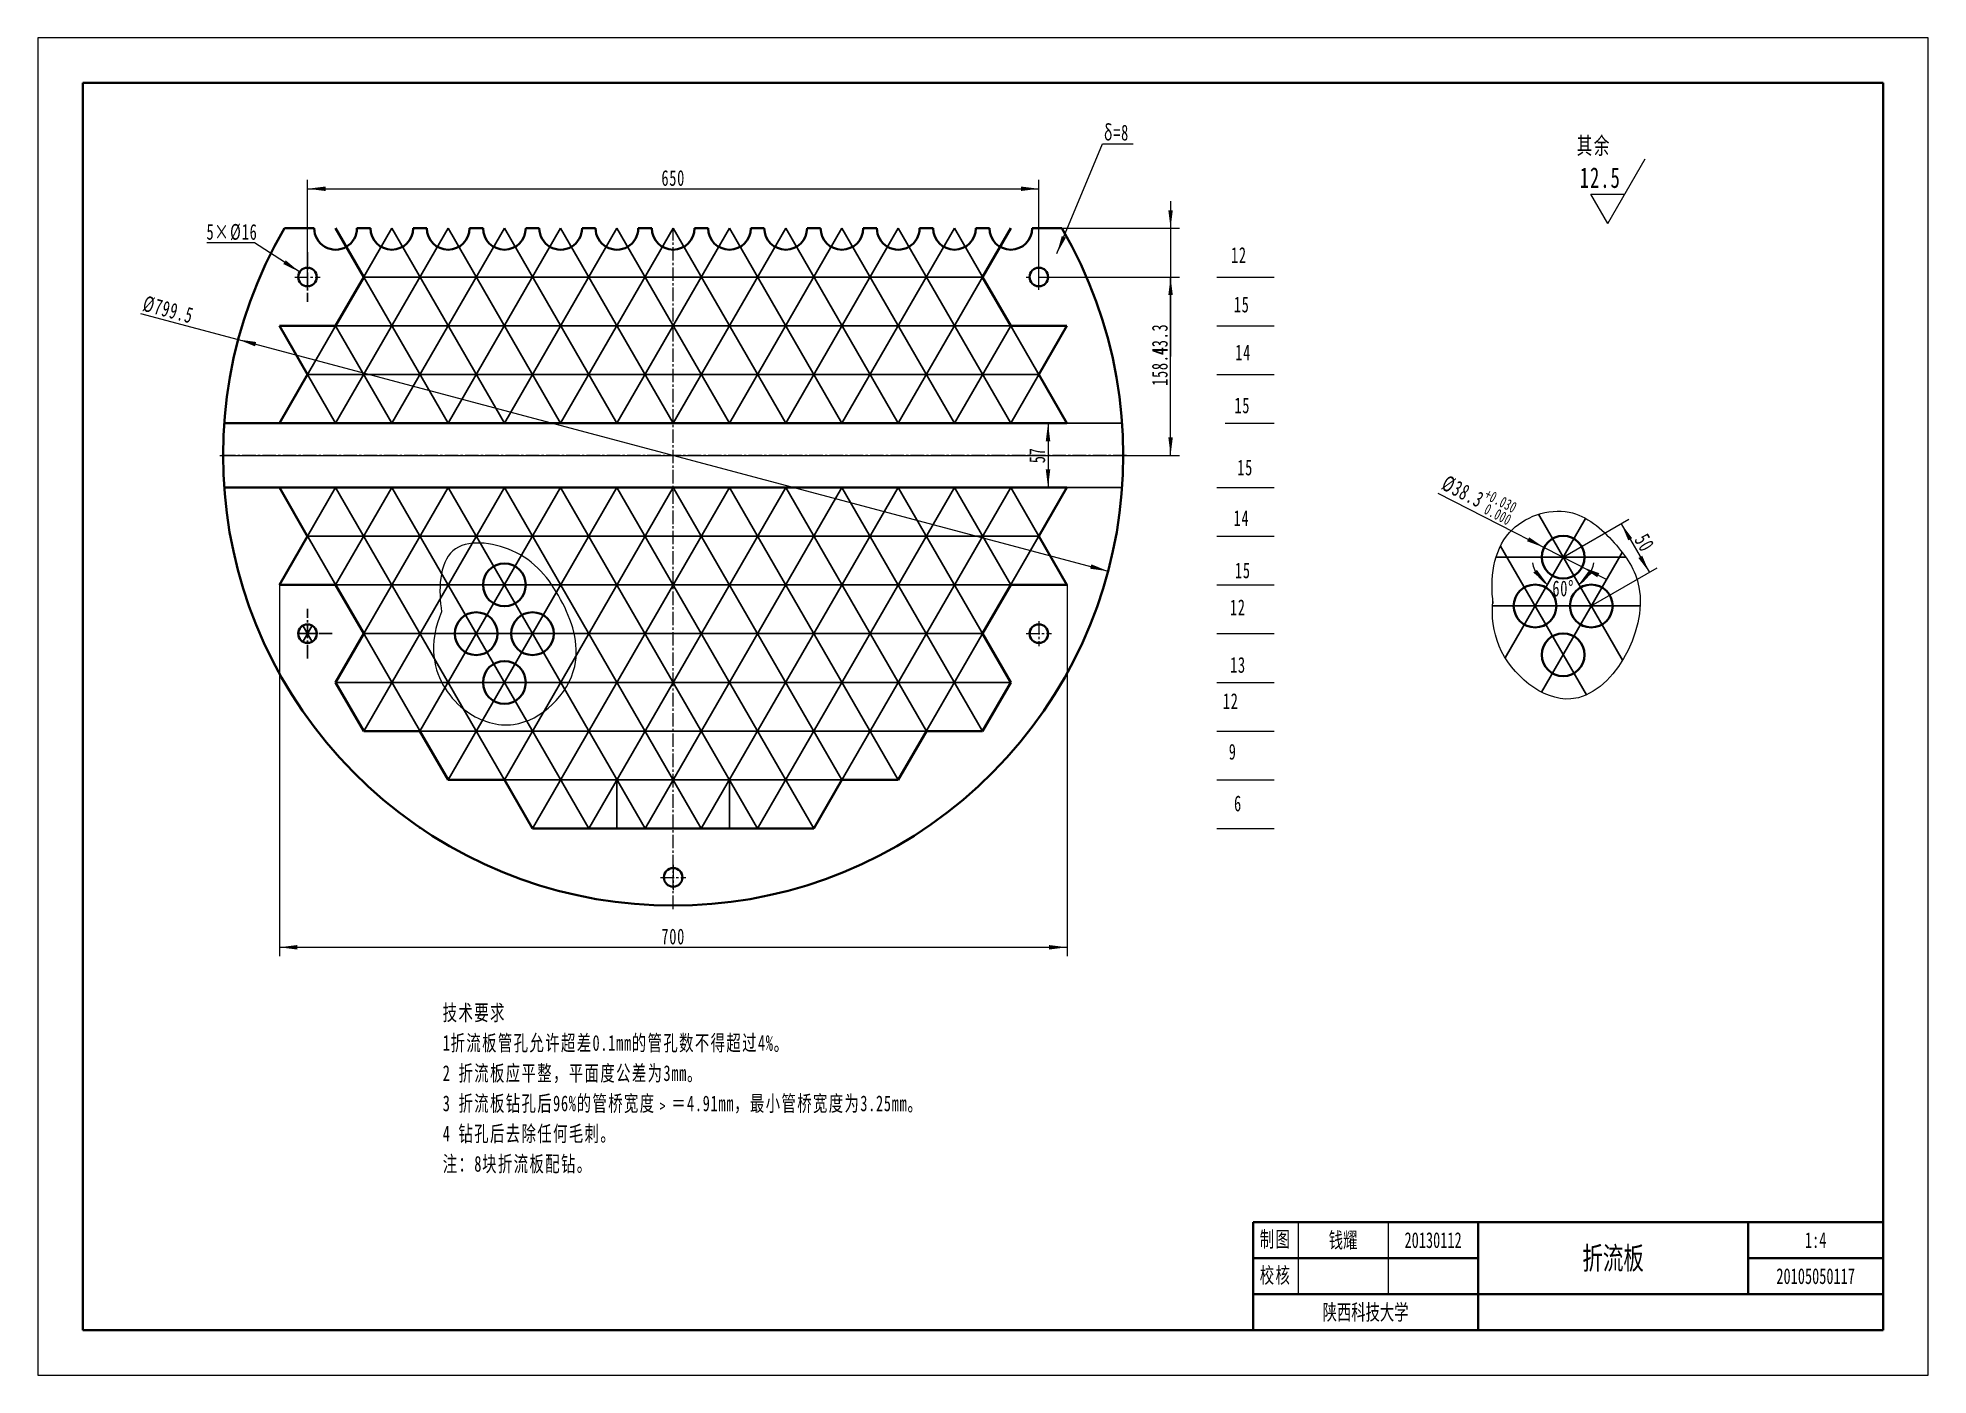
# Model space of a CAD drawing. Header units: millimetres. Extents: x -60 to 1620, y -362 to 826.
import ezdxf
from ezdxf.enums import TextEntityAlignment as Align

# ---------------------------------------------------------------- set-up
doc = ezdxf.new("R2010")
doc.units = ezdxf.units.MM
doc.linetypes.add('点画线', pattern=[18, 12, -2, 2, -2])
doc.layers.get('0').update_dxf_attribs({"lineweight": 35})
doc.layers.add('中心线层', color=1, linetype='点画线', lineweight=18, true_color=0xff0000)
doc.layers.add('尺寸线层', color=3, linetype='Continuous', lineweight=18, true_color=0x00ff00)
doc.layers.add('粗实线层', color=7, linetype='Continuous', lineweight=35)
doc.layers.add('细实线层', color=7, linetype='Continuous', lineweight=18)
doc.styles.add('标准', font='', dxfattribs={"width": 0.667})
doc.styles.get('标准').set_extended_font_data('宋体')
doc.dimstyles.new('标准', dxfattribs={"dimscale": 4, "dimtxt": 3.5, "dimasz": 4, "dimexe": 2, "dimexo": 0, "dimtad": 1, "dimdsep": 46, "dimtxsty": '标准', "dimcen": 0, "dimdle": 6, "dimazin": 2, "dimtfac": 0.707107, "dimtdec": 3, "dimtmove": 0, "dimatfit": 3, "dimfxl": 1, "dimtolj": 1, "dimlwd": -1, "dimlwe": -1, "dimarcsym": 1})

# ---------------------------------------------------------------- blocks, each defined once
blk = doc.blocks.new('*X1')
at = {"layer": '尺寸线层'}
for points in [[(117.8, 557.7), (133.8, 555.5), (132.8, 551.6)], [(890.9, 351.9), (876, 358), (874.9, 354.1)]]:
    blk.add_hatch(color=0, dxfattribs=at).paths.add_polyline_path(points, flags=0)
at = {"layer": '尺寸线层', "color": 0}
blk.add_line((31.1, 580.8), (890.9, 351.9), dxfattribs=at)
at = {"layer": '尺寸线层', "color": 0, "insert": (55.6, 584.1), "char_height": 14, "width": 74.326, "attachment_point": 5, "rotation": 345.0962, "line_spacing_factor": 1.15057, "style": '标准'}
blk.add_mtext('\\T1.1;%%C799.5', dxfattribs=at)
blk = doc.blocks.new('*X2')
at = {"layer": '尺寸线层', "linetype": 'Continuous'}
for points in [[(179.4, 691.6), (195.4, 693.6), (195.4, 689.6)], [(829.4, 691.6), (813.4, 693.6), (813.4, 689.6)]]:
    blk.add_hatch(color=0, dxfattribs=at).paths.add_polyline_path(points, flags=0)
at = {"layer": '尺寸线层', "color": 0, "linetype": 'Continuous'}
for p, q in [((179.4, 613.2), (179.4, 699.6)), ((179.4, 691.6), (829.4, 691.6)), ((829.4, 613.2), (829.4, 699.6))]:
    blk.add_line(p, q, dxfattribs=at)
at = {"layer": '尺寸线层', "color": 0, "linetype": 'Continuous', "insert": (504.4, 701.1), "char_height": 14, "width": 34.368, "attachment_point": 5, "line_spacing_factor": 1.15057, "style": '标准'}
blk.add_mtext('\\T1.1;650', dxfattribs=at)
blk = doc.blocks.new('*X3')
at = {"layer": '尺寸线层', "linetype": 'Continuous'}
for points in [[(154.4, 17.8), (170.4, 19.8), (170.4, 15.8)], [(854.4, 17.8), (838.4, 19.8), (838.4, 15.8)]]:
    blk.add_hatch(color=0, dxfattribs=at).paths.add_polyline_path(points, flags=0)
at = {"layer": '尺寸线层', "color": 0, "linetype": 'Continuous'}
for p, q in [((154.4, 339.7), (154.4, 9.8)), ((854.4, 339.7), (854.4, 9.8)), ((154.4, 17.8), (854.4, 17.8))]:
    blk.add_line(p, q, dxfattribs=at)
at = {"layer": '尺寸线层', "color": 0, "linetype": 'Continuous', "insert": (504.4, 27.3), "char_height": 14, "width": 34.368, "attachment_point": 5, "line_spacing_factor": 1.15057, "style": '标准'}
blk.add_mtext('\\T1.1;700', dxfattribs=at)
blk = doc.blocks.new('*X4')
at = {"layer": '尺寸线层', "linetype": 'Continuous'}
for points in [[(946.4, 613.2), (944.4, 597.2), (948.4, 597.2)], [(946.4, 454.8), (944.4, 470.8), (948.4, 470.8)]]:
    blk.add_hatch(color=0, dxfattribs=at).paths.add_polyline_path(points, flags=0)
at = {"layer": '尺寸线层', "color": 0, "linetype": 'Continuous'}
for p, q in [((829.4, 613.2), (954.4, 613.2)), ((946.4, 454.8), (946.4, 613.2)), ((907.4, 454.8), (954.4, 454.8))]:
    blk.add_line(p, q, dxfattribs=at)
at = {"layer": '尺寸线层', "color": 0, "linetype": 'Continuous', "insert": (936.9, 534), "char_height": 14, "width": 57.279, "attachment_point": 5, "rotation": 90, "line_spacing_factor": 1.15057, "style": '标准'}
blk.add_mtext('\\T1.1;158.4', dxfattribs=at)
blk = doc.blocks.new('*X5')
at = {"layer": '尺寸线层', "linetype": 'Continuous'}
blk.add_hatch(color=0, dxfattribs=at).paths.add_polyline_path([(172.4, 617.7), (157.9, 624.7), (160.1, 628)], flags=0)
at = {"layer": '尺寸线层', "color": 0, "linetype": 'Continuous'}
for p, q in [((120.9, 643.5), (89.9, 643.5)), ((132.4, 643.5), (120.9, 643.5)), ((172.4, 617.7), (132.4, 643.5))]:
    blk.add_line(p, q, dxfattribs=at)
at = {"layer": '尺寸线层', "color": 0, "linetype": 'Continuous', "insert": (112.3, 653), "char_height": 14, "width": 67.242, "attachment_point": 5, "line_spacing_factor": 1.15057, "style": '标准'}
blk.add_mtext('\\T1.1;5×%%C16', dxfattribs=at)
blk = doc.blocks.new('*X6')
at = {"layer": '尺寸线层', "linetype": 'Continuous'}
for points in [[(946.4, 656.5), (948.4, 672.5), (944.4, 672.5)], [(946.4, 613.2), (948.4, 597.2), (944.4, 597.2)]]:
    blk.add_hatch(color=0, dxfattribs=at).paths.add_polyline_path(points, flags=0)
at = {"layer": '尺寸线层', "color": 0, "linetype": 'Continuous'}
for p, q in [((946.4, 680.5), (946.4, 542.5)), ((849.8, 656.5), (954.4, 656.5)), ((840.6, 613.2), (954.4, 613.2))]:
    blk.add_line(p, q, dxfattribs=at)
at = {"layer": '尺寸线层', "color": 0, "linetype": 'Continuous', "insert": (936.9, 557.8), "char_height": 14, "width": 45.824, "attachment_point": 5, "rotation": 90, "line_spacing_factor": 1.15057, "style": '标准'}
blk.add_mtext('\\T1.1;43.3', dxfattribs=at)
blk = doc.blocks.new('*X7')
at = {"layer": '尺寸线层', "linetype": 'Continuous'}
for points in [[(837.5, 483.3), (839.5, 467.3), (835.5, 467.3)], [(837.5, 426.3), (839.5, 442.3), (835.5, 442.3)]]:
    blk.add_hatch(color=0, dxfattribs=at).paths.add_polyline_path(points, flags=0)
at = {"layer": '尺寸线层', "color": 0, "linetype": 'Continuous'}
for p, q in [((848, 483.3), (829.5, 483.3)), ((837.5, 483.3), (837.5, 426.3)), ((840.9, 426.3), (829.5, 426.3))]:
    blk.add_line(p, q, dxfattribs=at)
at = {"layer": '尺寸线层', "color": 0, "linetype": 'Continuous', "insert": (828, 454.8), "char_height": 14, "width": 22.912, "attachment_point": 5, "rotation": 90, "line_spacing_factor": 1.15057, "style": '标准'}
blk.add_mtext('\\T1.1;57', dxfattribs=at)
blk = doc.blocks.new('*X8')
at = {"layer": '尺寸线层', "linetype": 'Continuous'}
for points in [[(1281.4, 340.2), (1272, 353), (1268.7, 350.7)], [(1309.2, 340.2), (1318.6, 353), (1321.9, 350.7)]]:
    blk.add_hatch(color=0, dxfattribs=at).paths.add_polyline_path(points, flags=0)
at = {"layer": '尺寸线层', "color": 0, "linetype": 'Continuous'}
for start, end in [(190.5718, 240), (300, 349.4282)]:
    blk.add_arc((1295.3, 364.3), 27.8, start, end, dxfattribs=at)
at = {"layer": '尺寸线层', "color": 0, "insert": (1295.3, 336.5), "char_height": 14, "width": 44.33, "attachment_point": 5, "line_spacing_factor": 1.15057, "style": '标准'}
blk.add_mtext('\\T1.1;60%%D', dxfattribs=at)
blk = doc.blocks.new('*X9')
at = {"layer": '尺寸线层', "linetype": 'Continuous'}
for points in [[(1346.9, 394.1), (1356.6, 381.2), (1353.2, 379.2)], [(1371.9, 350.8), (1365.6, 365.6), (1362.2, 363.6)]]:
    blk.add_hatch(color=0, dxfattribs=at).paths.add_polyline_path(points, flags=0)
at = {"layer": '尺寸线层', "color": 0, "linetype": 'Continuous'}
for p, q in [((1295.3, 364.3), (1353.8, 398.1)), ((1346.9, 394.1), (1371.9, 350.8)), ((1320.3, 321), (1378.8, 354.8))]:
    blk.add_line(p, q, dxfattribs=at)
at = {"layer": '尺寸线层', "color": 0, "linetype": 'Continuous', "insert": (1367.6, 377.2), "char_height": 14, "width": 59.285, "attachment_point": 5, "rotation": 300, "line_spacing_factor": 1.15057, "style": '标准'}
blk.add_mtext('\\T1.1;50', dxfattribs=at)
blk = doc.blocks.new('*X11')
at = {"color": 0, "attachment_point": 1, "rotation": 332.867, "line_spacing_factor": 1.15057, "style": '标准'}
for s, insert, char_height, width in [('\\T1.1;%%C38.3', (1192.5, 437.8), 14, 280), ('\\T1.1;+0.030', (1229.1, 425.5), 9.899, 197.99), ('\\T1.1;0.000', (1228.7, 412.3), 9.899, 197.99)]:
    blk.add_mtext(s, dxfattribs=dict(at, insert=insert, char_height=char_height, width=width))
blk = doc.blocks.new('*X10')
at = {"layer": '尺寸线层'}
for points in [[(1278.4, 372.9), (1265.1, 382), (1263.2, 378.5)], [(1312.2, 355.6), (1327.4, 350.1), (1325.5, 346.5)]]:
    blk.add_hatch(color=0, dxfattribs=at).paths.add_polyline_path(points, flags=0)
at = {"layer": '尺寸线层', "color": 0}
blk.add_line((1184, 421.3), (1333.6, 344.7), dxfattribs=at)
blk.add_blockref('*X11', (0, 0), dxfattribs=at)
blk = doc.blocks.new('*X12')
at = {"layer": '尺寸线层', "linetype": 'Continuous'}
blk.add_hatch(color=0, dxfattribs=at).paths.add_polyline_path([(845.4, 634.1), (849.7, 649.6), (853.4, 648.1)], flags=0)
at = {"layer": '尺寸线层', "color": 0, "linetype": 'Continuous'}
for p, q in [((845.4, 634.1), (885.8, 731.4)), ((885.8, 731.4), (891.6, 731.4)), ((891.6, 731.4), (913.1, 731.4))]:
    blk.add_line(p, q, dxfattribs=at)
at = {"layer": '尺寸线层', "color": 0, "linetype": 'Continuous', "insert": (898.3, 741.4), "char_height": 14, "width": 44.33, "attachment_point": 5, "line_spacing_factor": 1.15057, "style": '标准'}
blk.add_mtext('\\T1.1;δ=8', dxfattribs=at)
blk = doc.blocks.new('*X13')
at = {"layer": '粗实线层'}
for p, q in [((-200, 138.5), (-200, -138.5)), ((200, 138.5), (-200, 138.5)), ((200, -138.5), (200, 138.5)), ((-200, -138.5), (200, -138.5))]:
    blk.add_line(p, q, dxfattribs=at)
at = {"layer": '细实线层'}
for p, q in [((210, 148.5), (-210, 148.5)), ((-210, 148.5), (-210, -148.5)), ((210, -148.5), (210, 148.5)), ((-210, -148.5), (210, -148.5))]:
    blk.add_line(p, q, dxfattribs=at)
blk = doc.blocks.new('*X14')
at = {"layer": '粗实线层'}
for p, q in [((-140, 24), (-140, 0)), ((-140, 24), (0, 24)), ((-90, 24), (-90, 0)), ((-30, 24), (-30, 8)), ((0, 24), (0, 0)), ((0, 24), (0, 8)), ((-140, 16), (-90, 16)), ((-30, 16), (0, 16)), ((-140, 8), (0, 8)), ((-140, 0), (0, 0))]:
    blk.add_line(p, q, dxfattribs=at)
at = {"layer": '细实线层'}
for p, q in [((-130, 24), (-130, 8)), ((-110, 24), (-110, 8))]:
    blk.add_line(p, q, dxfattribs=at)
at = {"layer": '尺寸线层', "char_height": 3.5, "width": 9, "attachment_point": 5, "line_spacing_factor": 0.99982, "style": '标准'}
for s, insert in [('\\T1.1;\\H1x;\\W0.667;制图', (-135, 20)), ('\\T1.1;\\H1x;\\W0.667;校核', (-135, 12))]:
    blk.add_mtext(s, dxfattribs=dict(at, insert=insert))
at = {"layer": '尺寸线层', "style": '标准', "width": 0.667}
for tag, height, p in [('制图签名', 3.5, (-120, 20)), ('制图日期', 3.5, (-100, 20)), ('图纸比例', 3.5, (-15, 20)), ('图纸名称', 5, (-60, 16)), ('校核签名', 3.5, (-120, 12)), ('校核日期', 3.5, (-100, 12)), ('重量', 3.5, (-15, 12)), ('院校名称', 3.5, (-115, 4)), ('图纸编号', 3.5, (-45, 4))]:
    blk.add_attdef(tag, text='', height=height, dxfattribs=at).set_placement(p, align=Align.MIDDLE_CENTER)
blk = doc.blocks.new('*X15')
at = {"layer": '尺寸线层', "color": 0, "linetype": 'Continuous'}
for p, q in [((0, 0), (33.2, 57.5)), ((0, 0), (-15.1, 26.1)), ((-15.1, 26.1), (15.1, 26.1))]:
    blk.add_line(p, q, dxfattribs=at)
at = {"layer": '尺寸线层', "color": 0, "linetype": 'Continuous', "insert": (11.4, 40.7), "char_height": 18.28, "width": 59.844, "attachment_point": 6, "line_spacing_factor": 1.15057, "style": '标准'}
blk.add_mtext('\\T1.1;12.5', dxfattribs=at)

msp = doc.modelspace()

# ---------------------------------------------------------------- linework, layer by layer
for centre in [(1295.306, 364.285), (354.36, 339.693), (1270.306, 320.983), (1320.306, 320.983), (329.36, 296.392), (379.36, 296.392), (1295.306, 277.682), (354.36, 253.091)]:
    msp.add_circle(centre, 19)
at = {"layer": '中心线层'}
for p, q in [((504.36, 51.796), (504.36, 656.501)), ((179.36, 601.95), (179.36, 624.45)), ((829.36, 601.95), (829.36, 624.45)), ((168.11, 613.2), (190.61, 613.2)), ((818.11, 613.2), (821.11, 613.2)), ((837.61, 613.2), (840.61, 613.2)), ((101.36, 454.796), (907.36, 454.796)), ((829.36, 307.642), (829.36, 285.142)), ((818.11, 296.392), (840.61, 296.392)), ((504.36, 91.136), (504.36, 68.636)), ((493.11, 79.886), (515.61, 79.886))]:
    msp.add_line(p, q, dxfattribs=at)
at = {"layer": '中心线层', "lineweight": -2}
for p, q in [((179.36, 635.2), (179.36, 591.2)), ((907.36, 454.796), (101.36, 454.796)), ((179.36, 274.392), (179.36, 318.392)), ((201.36, 296.392), (171.11, 296.392))]:
    msp.add_line(p, q, dxfattribs=at)
at = {"layer": '粗实线层'}
for p, q in [((158.94, 656.501), (185.36, 656.501)), ((223.36, 656.501), (235.36, 656.501)), ((273.36, 656.501), (285.36, 656.501)), ((323.36, 656.501), (335.36, 656.501)), ((373.36, 656.501), (385.36, 656.501)), ((423.36, 656.501), (435.36, 656.501)), ((473.36, 656.501), (485.36, 656.501)), ((523.36, 656.501), (535.36, 656.501)), ((573.36, 656.501), (585.36, 656.501)), ((623.36, 656.501), (635.36, 656.501)), ((673.36, 656.501), (685.36, 656.501)), ((723.36, 656.501), (735.36, 656.501)), ((773.36, 656.501), (785.36, 656.501)), ((804.36, 656.501), (779.36, 613.2)), ((823.36, 656.501), (849.78, 656.501)), ((779.36, 613.2), (804.36, 569.898)), ((804.36, 569.898), (854.36, 569.898)), ((854.36, 569.898), (829.36, 526.597)), ((829.36, 526.597), (854.36, 483.296)), ((854.36, 483.296), (105.376, 483.296)), ((854.36, 483.296), (154.36, 483.296)), ((854.36, 426.296), (105.376, 426.296)), ((854.36, 426.296), (154.36, 426.296)), ((829.36, 382.995), (854.36, 426.296)), ((854.36, 339.693), (829.36, 382.995)), ((779.36, 296.392), (804.36, 339.693)), ((804.36, 339.693), (854.36, 339.693)), ((804.36, 253.091), (779.36, 296.392)), ((779.36, 209.79), (804.36, 253.091)), ((229.36, 209.79), (279.36, 209.79)), ((279.36, 209.79), (304.36, 166.488)), ((704.36, 166.488), (729.36, 209.79)), ((729.36, 209.79), (779.36, 209.79)), ((304.36, 166.488), (354.36, 166.488)), ((354.36, 166.488), (379.36, 123.187)), ((629.36, 123.187), (654.36, 166.488)), ((654.36, 166.488), (704.36, 166.488)), ((379.36, 123.187), (629.36, 123.187))]:
    msp.add_line(p, q, dxfattribs=at)
at = {"layer": '粗实线层', "color": 2}
for p, q in [((229.36, 613.2), (204.36, 656.501)), ((204.36, 569.898), (229.36, 613.2)), ((179.36, 526.597), (154.36, 569.898)), ((154.36, 569.898), (204.36, 569.898)), ((154.36, 483.296), (179.791, 527.344)), ((154.36, 426.296), (179.791, 382.248)), ((179.36, 382.995), (154.36, 339.693)), ((154.36, 339.693), (204.36, 339.693)), ((204.36, 339.693), (229.36, 296.392)), ((229.36, 296.392), (204.36, 253.091)), ((204.36, 253.091), (229.36, 209.79))]:
    msp.add_line(p, q, dxfattribs=at)
for centre in [(179.36, 613.2), (829.36, 613.2), (179.36, 296.392), (829.36, 296.392), (504.36, 79.886)]:
    msp.add_circle(centre, 8.25, dxfattribs=at)
at = {"layer": '粗实线层'}
for centre, radius, start, end in [((504.36, 454.796), 400, 149.717579, 30.282421), ((204.36, 656.501), 19, 180.000001, 0.000002), ((254.36, 656.501), 19, 180, 0), ((304.36, 656.501), 19, 180, 0), ((354.36, 656.501), 19, 180, 0), ((404.36, 656.501), 19, 180.000001, 0.000002), ((454.36, 656.501), 19, 180.000001, 0.000002), ((504.36, 656.501), 19, 180, 0), ((554.36, 656.501), 19, 180.000001, 0), ((604.36, 656.501), 19, 180, 0), ((654.36, 656.501), 19, 180, 0), ((704.36, 656.501), 19, 180.000001, 0.000002), ((754.36, 656.501), 19, 180.000001, 0), ((804.36, 656.501), 19, 180, 0)]:
    msp.add_arc(centre, radius, start, end, dxfattribs=at)
at = {"layer": '细实线层', "color": 6, "lineweight": -2}
for p, q in [((254.36, 656.501), (154.36, 483.296)), ((854.36, 483.296), (754.36, 656.501)), ((154.36, 483.296), (854.36, 483.296)), ((304.36, 166.488), (154.36, 426.296)), ((154.36, 426.296), (854.36, 426.296)), ((854.36, 426.296), (704.36, 166.488)), ((304.36, 166.488), (354.36, 166.488)), ((354.36, 166.488), (379.36, 123.187)), ((654.36, 166.488), (629.36, 123.187)), ((704.36, 166.488), (654.36, 166.488)), ((629.36, 123.187), (379.36, 123.187))]:
    msp.add_line(p, q, dxfattribs=at)
at = {"layer": '细实线层', "color": 2, "lineweight": -2}
for p, q in [((154.36, 483.296), (254.36, 656.501)), ((754.36, 656.501), (854.36, 483.296)), ((179.36, 526.597), (154.36, 569.898)), ((854.36, 569.898), (829.36, 526.597)), ((854.36, 483.296), (154.36, 483.296)), ((154.36, 426.296), (304.36, 166.488)), ((854.36, 426.296), (154.36, 426.296)), ((704.36, 166.488), (854.36, 426.296)), ((179.36, 382.995), (154.36, 339.693)), ((854.36, 339.693), (829.36, 382.995)), ((229.36, 209.79), (279.36, 209.79)), ((729.36, 209.79), (779.36, 209.79)), ((304.36, 166.488), (354.36, 166.488)), ((354.36, 166.488), (379.36, 123.187)), ((629.36, 123.187), (654.36, 166.488)), ((654.36, 166.488), (704.36, 166.488)), ((379.36, 123.187), (629.36, 123.187))]:
    msp.add_line(p, q, dxfattribs=at)
at = {"layer": '细实线层', "lineweight": -2}
for p, q in [((154.36, 483.296), (254.36, 656.501)), ((304.36, 483.296), (204.36, 656.501)), ((204.36, 483.296), (304.36, 656.501)), ((354.36, 483.296), (254.36, 656.501)), ((254.36, 483.296), (354.36, 656.501)), ((404.36, 483.296), (304.36, 656.501)), ((304.36, 483.296), (404.36, 656.501)), ((454.36, 483.296), (354.36, 656.501)), ((354.36, 483.296), (454.36, 656.501)), ((504.36, 483.296), (404.36, 656.501)), ((404.36, 483.296), (504.36, 656.501)), ((554.36, 483.296), (454.36, 656.501)), ((454.36, 483.296), (554.36, 656.501)), ((604.36, 483.296), (504.36, 656.501)), ((504.36, 483.296), (604.36, 656.501)), ((654.36, 483.296), (554.36, 656.501)), ((554.36, 483.296), (654.36, 656.501)), ((704.36, 483.296), (604.36, 656.501)), ((604.36, 483.296), (704.36, 656.501)), ((754.36, 483.296), (654.36, 656.501)), ((654.36, 483.296), (754.36, 656.501)), ((704.36, 483.296), (804.36, 656.501)), ((804.36, 483.296), (704.36, 656.501)), ((854.36, 483.296), (754.36, 656.501)), ((229.36, 613.2), (779.36, 613.2)), ((176.36, 569.898), (154.36, 569.898)), ((204.36, 483.296), (154.36, 569.898)), ((154.36, 569.898), (854.36, 569.898)), ((254.36, 483.296), (204.36, 569.898)), ((754.36, 483.296), (804.36, 569.898)), ((804.36, 483.296), (854.36, 569.898)), ((179.36, 526.597), (529.36, 526.597)), ((179.36, 526.597), (529.36, 526.597)), ((179.36, 526.597), (529.36, 526.597)), ((179.36, 526.597), (829.36, 526.597)), ((903.343, 483.296), (832.36, 483.296)), ((204.36, 426.296), (154.36, 339.693)), ((154.36, 426.296), (304.36, 166.488)), ((254.36, 426.296), (204.36, 339.693)), ((304.36, 426.296), (204.36, 253.091)), ((204.36, 426.296), (379.36, 123.187)), ((354.36, 426.296), (229.36, 209.79)), ((254.36, 426.296), (429.36, 123.187)), ((404.36, 426.296), (279.36, 209.79)), ((454.36, 426.296), (304.36, 166.488)), ((304.36, 426.296), (479.36, 123.187)), ((504.36, 426.296), (354.36, 166.488)), ((354.36, 426.296), (529.36, 123.187)), ((554.36, 426.296), (379.36, 123.187)), ((404.36, 426.296), (579.36, 123.187)), ((604.36, 426.296), (429.36, 123.187)), ((454.36, 426.296), (629.36, 123.187)), ((654.36, 426.296), (479.36, 123.187)), ((504.36, 426.296), (654.36, 166.488)), ((704.36, 426.296), (529.36, 123.187)), ((554.36, 426.296), (704.36, 166.488)), ((754.36, 426.296), (579.36, 123.187)), ((604.36, 426.296), (729.36, 209.79)), ((804.36, 426.296), (629.36, 123.187)), ((654.36, 426.296), (779.36, 209.79)), ((854.36, 426.296), (704.36, 166.488)), ((704.36, 426.296), (804.36, 253.091)), ((754.36, 426.296), (804.36, 339.693)), ((804.36, 426.296), (854.36, 339.693)), ((903.343, 426.296), (832.36, 426.296)), ((1315.247, 398.823), (1243.78, 275.04)), ((1273.293, 402.412), (1348.11, 272.825)), ((179.36, 382.995), (529.36, 382.995)), ((179.36, 382.995), (529.36, 382.995)), ((179.36, 382.995), (529.36, 382.995)), ((179.36, 382.995), (829.36, 382.995)), ((1239.553, 374.249), (1315.921, 241.975)), ((1235.685, 364.285), (1350.921, 364.285)), ((1347.782, 368.574), (1276.108, 244.43)), ((176.36, 339.693), (154.36, 339.693)), ((154.36, 339.693), (854.36, 339.693)), ((1232.473, 320.983), (1363.68, 320.983)), ((175.235, 303.537), (183.485, 289.247)), ((183.485, 303.537), (175.235, 289.247)), ((171.11, 296.392), (187.61, 296.392)), ((229.36, 296.392), (779.36, 296.392)), ((204.36, 253.091), (229.36, 209.79)), ((204.36, 253.091), (804.36, 253.091)), ((804.36, 253.091), (779.36, 209.79)), ((229.36, 209.79), (779.36, 209.79)), ((304.36, 166.488), (704.36, 166.488)), ((454.36, 123.187), (454.36, 166.488)), ((554.36, 123.187), (554.36, 166.488)), ((278.512, 124.655), (279.36, 123.187)), ((279.729, 123.826), (279.36, 123.187)), ((379.36, 123.187), (629.36, 123.187))]:
    msp.add_line(p, q, dxfattribs=at)
at = {"layer": '细实线层'}
for p, q in [((779.36, 613.2), (779.36, 613.2)), ((818.11, 613.2), (821.11, 613.2)), ((829.36, 613.2), (837.61, 613.2)), ((987.609, 613.2), (1038.429, 613.2)), ((987.609, 569.898), (1038.429, 569.898)), ((987.609, 526.597), (1038.429, 526.597)), ((994.908, 483.296), (1038.429, 483.296)), ((987.609, 426.296), (1038.429, 426.296)), ((987.609, 382.995), (1038.429, 382.995)), ((987.609, 339.693), (1038.429, 339.693)), ((837.61, 296.392), (840.61, 296.392)), ((987.609, 296.392), (1038.429, 296.392)), ((987.609, 253.091), (1038.429, 253.091)), ((987.609, 209.79), (1038.429, 209.79)), ((987.609, 166.488), (1038.429, 166.488)), ((987.609, 123.187), (1038.429, 123.187))]:
    msp.add_line(p, q, dxfattribs=at)
for points, start_tangent, end_tangent in [([(1233.097, 323.257), (1247.497, 386.16), (1300.548, 404.349), (1340.715, 377.066), (1362.693, 337.656), (1302.064, 238.375), (1238.402, 285.363), (1232.718, 325.341)], (-0.12272054, 0.99244127), (0.0741194, 0.99724937)), ([(298.554, 315.787), (308.666, 370.078), (361.282, 370.078), (404.36, 326.805), (416.848, 267.305), (362.449, 215.795), (321.512, 226.86), (291.86, 274.741), (298.554, 315.787)], (-0.15630032, 0.98770958), (0.39770048, 0.9175153))]:
    msp.add_spline(points, degree=3, dxfattribs=dict(at, start_tangent=start_tangent, end_tangent=end_tangent))

# ---------------------------------------------------------------- block references
at = {"layer": '尺寸线层'}
for name, p in [('*X12', (0, 0)), ('*X15', (1335.111, 660.668)), ('*X5', (0, 0))]:
    msp.add_blockref(name, p, dxfattribs=at)
at = {"layer": '粗实线层', "xscale": 4, "yscale": 4, "zscale": 4}
msp.add_blockref('*X13', (779.709, 231.692), dxfattribs=at)
at = {"layer": '粗实线层'}
ref = msp.add_blockref('*X14', (1579.709, -322.308), dxfattribs=dict(at, xscale=4, yscale=4, zscale=4))
ref.add_attrib('院校名称', '陕西科技大学', dxfattribs={"layer": '尺寸线层', "height": 14, "style": '标准', "width": 0.667}).set_placement((1119.709, -306.308), align=Align.MIDDLE_CENTER)
ref.add_attrib('图纸名称', '折流板', dxfattribs={"layer": '尺寸线层', "height": 20, "style": '标准', "width": 0.667}).set_placement((1339.709, -258.308), align=Align.MIDDLE_CENTER)
ref.add_attrib('图纸比例', '1:4', dxfattribs={"layer": '尺寸线层', "height": 14, "style": '标准', "width": 0.667}).set_placement((1519.709, -242.308), align=Align.MIDDLE_CENTER)
ref.add_attrib('重量', '20105050117', dxfattribs={"layer": '尺寸线层', "height": 14, "style": '标准', "width": 0.667}).set_placement((1519.709, -274.308), align=Align.MIDDLE_CENTER)
ref.add_attrib('制图签名', '钱耀', dxfattribs={"layer": '尺寸线层', "height": 14, "style": '标准', "width": 0.667}).set_placement((1099.709, -242.308), align=Align.MIDDLE_CENTER)
ref.add_attrib('制图日期', '20130112', dxfattribs={"layer": '尺寸线层', "height": 14, "style": '标准', "width": 0.667}).set_placement((1179.709, -242.308), align=Align.MIDDLE_CENTER)

# ---------------------------------------------------------------- texts
at = {"layer": '尺寸线层', "attachment_point": 1, "line_spacing_factor": 1.15057, "style": '标准'}
for s, insert, char_height, width in [('\\T1.1;其余', (1307.367, 737.531), 15.186, 54.91744), ('\\T1.1;12', (1000.149, 639.765), 14, 26.06044), ('\\T1.1;15', (1002.618, 595.788), 14, 21.75206), ('\\T1.1;14\\P', (1003.91, 553.211), 14, 21.58726), ('\\T1.1;15\\P', (1003.153, 506.25), 14, 26.13195), ('\\T1.1;15', (1005.698, 451.03), 14, 18.6037), ('\\T1.1;14\\P', (1002.462, 406.139), 14, 23.05241), ('\\T1.1;15\\P', (1003.676, 359.63), 14, 21.83913), ('\\T1.1;12\\P', (999.194, 326.809), 14, 15.27453), ('\\T1.1;13\\P', (999.328, 275.662), 14, 39.10042), ('\\T1.1;12\\P', (992.882, 243.478), 14, 20.13704), ('\\T1.1;9\\P', (998.135, 198.534), 14, 28.60094), ('\\T1.1;6\\P', (1002.805, 152.616), 14, 24.12596), ('\\T1.1;{\\H0.5x;技术要求\\P1折流板管孔允许超差0.1mm的管孔数不得超过4%。\\P2 折流板应平整，平面度公差为3mm。\\P3 折流板钻孔后96%的管桥宽度﹥＝4.91mm，最小管桥宽度为3.25mm。\\P4 钻孔后去除任何毛刺。\\P注：8块折流板配钻。}\\P\\P', (299.591, -33.276), 28, 616.34843)]:
    msp.add_mtext(s, dxfattribs=dict(at, insert=insert, char_height=char_height, width=width))

# ---------------------------------------------------------------- dimensions: what is measured, and where the dimension line sits
at = {"layer": '尺寸线层'}
for base, p1, p2, picture, middle in [((829.36, 691.646), (179.36, 613.2), (829.36, 613.2), '*X2', (504.36, 691.646)), ((854.36, 17.775), (154.36, 339.693), (854.36, 339.693), '*X3', (504.36, 17.775))]:
    dim = msp.add_linear_dim(base=base, p1=p1, p2=p2, dimstyle='标准', override={"dimsah": 1}, dxfattribs=at)
    dim.commit()
    dim.dimension.update_dxf_attribs({"geometry": picture, "text_midpoint": middle})
for base, p1, p2, angle, picture, middle in [((946.434, 613.2), (849.78, 656.501), (840.61, 613.2), 90, '*X6', (946.434, 557.788)), ((946.434, 613.2), (907.36, 454.796), (829.36, 613.2), 90, '*X4', (946.434, 533.998)), ((837.531, 426.296), (847.98, 483.296), (840.938, 426.296), 270, '*X7', (837.531, 454.796)), ((1371.903, 350.773), (1295.306, 364.285), (1320.306, 320.983), 300, '*X9', (1359.403, 372.424))]:
    dim = msp.add_linear_dim(base=base, p1=p1, p2=p2, angle=angle, dimstyle='标准', override={"dimsah": 1}, dxfattribs=at)
    dim.commit()
    dim.dimension.update_dxf_attribs({"geometry": picture, "text_midpoint": middle})
for p1, p2, text, picture, middle in [((890.903, 351.917), (117.816, 557.675), '%%C799.5', '*X1', (53.198, 574.873)), ((1312.215, 355.619), (1278.397, 372.95), '%%C38.3\\S +0.030^ 0.000;', '*X10', (1215.755, 405.05))]:
    dim = msp.add_diameter_dim_2p(p1=p1, p2=p2, text=text, dimstyle='标准', override={"dimsah": 1, "dimtmove": 0, "dimatfit": 1}, dxfattribs=at)
    dim.commit()
    dim.dimension.update_dxf_attribs({"geometry": picture, "text_midpoint": middle, "dimtype": 163})
dim = msp.add_angular_dim_2l(base=(1295.306, 336.464), line1=((1315.247, 398.823), (1243.78, 275.04)), line2=((1273.293, 402.412), (1348.11, 272.825)), dimstyle='标准', override={"dimtad": 0, "dimtih": 1, "dimtoh": 1, "dimsah": 1}, dxfattribs=at)
dim.commit()
dim.dimension.update_dxf_attribs({"geometry": '*X8', "text_midpoint": (1295.306, 336.464)})

doc.saveas('drawing.dxf')
